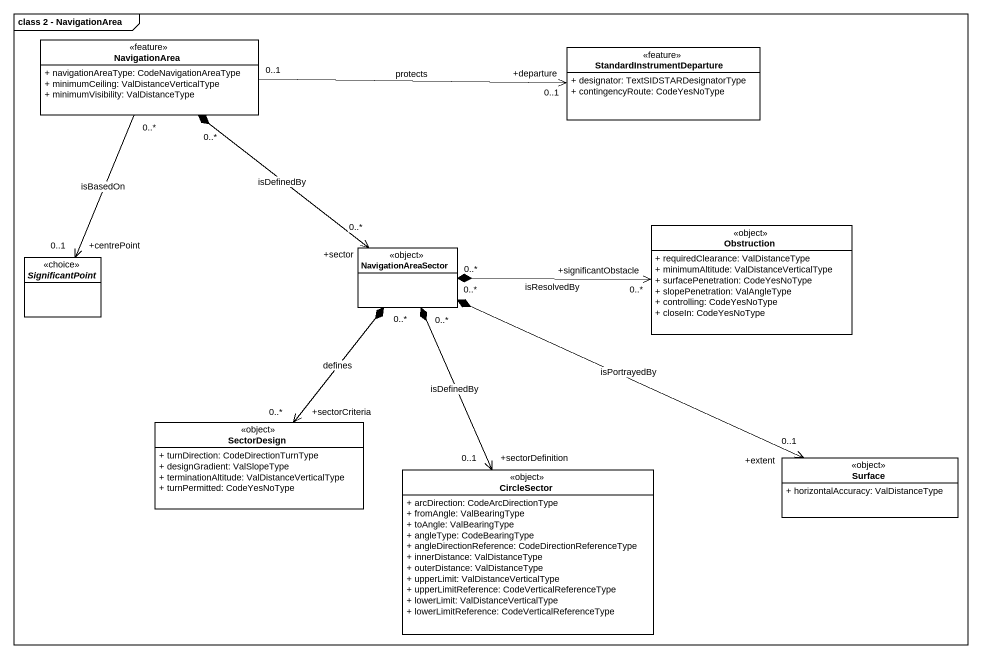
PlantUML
@startuml
mainframe class 2 - NavigationArea
hide circle
hide empty members
skinparam classAttributeIconSize 0
class NavigationArea <<feature>> {
  + navigationAreaType: CodeNavigationAreaType
  + minimumCeiling: ValDistanceVerticalType
  + minimumVisibility: ValDistanceType
}
class StandardInstrumentDeparture <<feature>> {
  + designator: TextSIDSTARDesignatorType
  + contingencyRoute: CodeYesNoType
}
class Obstruction <<object>> {
  + requiredClearance: ValDistanceType
  + minimumAltitude: ValDistanceVerticalType
  + surfacePenetration: CodeYesNoType
  + slopePenetration: ValAngleType
  + controlling: CodeYesNoType
  + closeIn: CodeYesNoType
}
abstract class SignificantPoint <<choice>>
class NavigationAreaSector <<object>>
class SectorDesign <<object>> {
  + turnDirection: CodeDirectionTurnType
  + designGradient: ValSlopeType
  + terminationAltitude: ValDistanceVerticalType
  + turnPermitted: CodeYesNoType
}
class CircleSector <<object>> {
  + arcDirection: CodeArcDirectionType
  + fromAngle: ValBearingType
  + toAngle: ValBearingType
  + angleType: CodeBearingType
  + angleDirectionReference: CodeDirectionReferenceType
  + innerDistance: ValDistanceType
  + outerDistance: ValDistanceType
  + upperLimit: ValDistanceVerticalType
  + upperLimitReference: CodeVerticalReferenceType
  + lowerLimit: ValDistanceVerticalType
  + lowerLimitReference: CodeVerticalReferenceType
}
class Surface <<object>> {
  + horizontalAccuracy: ValDistanceType
}
NavigationArea "0..1" -right-> "+departure\n0..1" StandardInstrumentDeparture : protects
NavigationArea "0..*" --> "+centrePoint\n0..1" SignificantPoint : isBasedOn
NavigationArea "0..*" *--> "+sector\n0..*" NavigationAreaSector : isDefinedBy
NavigationAreaSector "0..*" *-right-> "+significantObstacle\n0..*" Obstruction : isResolvedBy
NavigationAreaSector "0..*" *--> "+sectorCriteria\n0..*" SectorDesign : defines
NavigationAreaSector "0..*" *--> "+sectorDefinition\n0..1" CircleSector : isDefinedBy
NavigationAreaSector "0..*" *-right-> "+extent\n0..1" Surface : isPortrayedBy
@enduml
